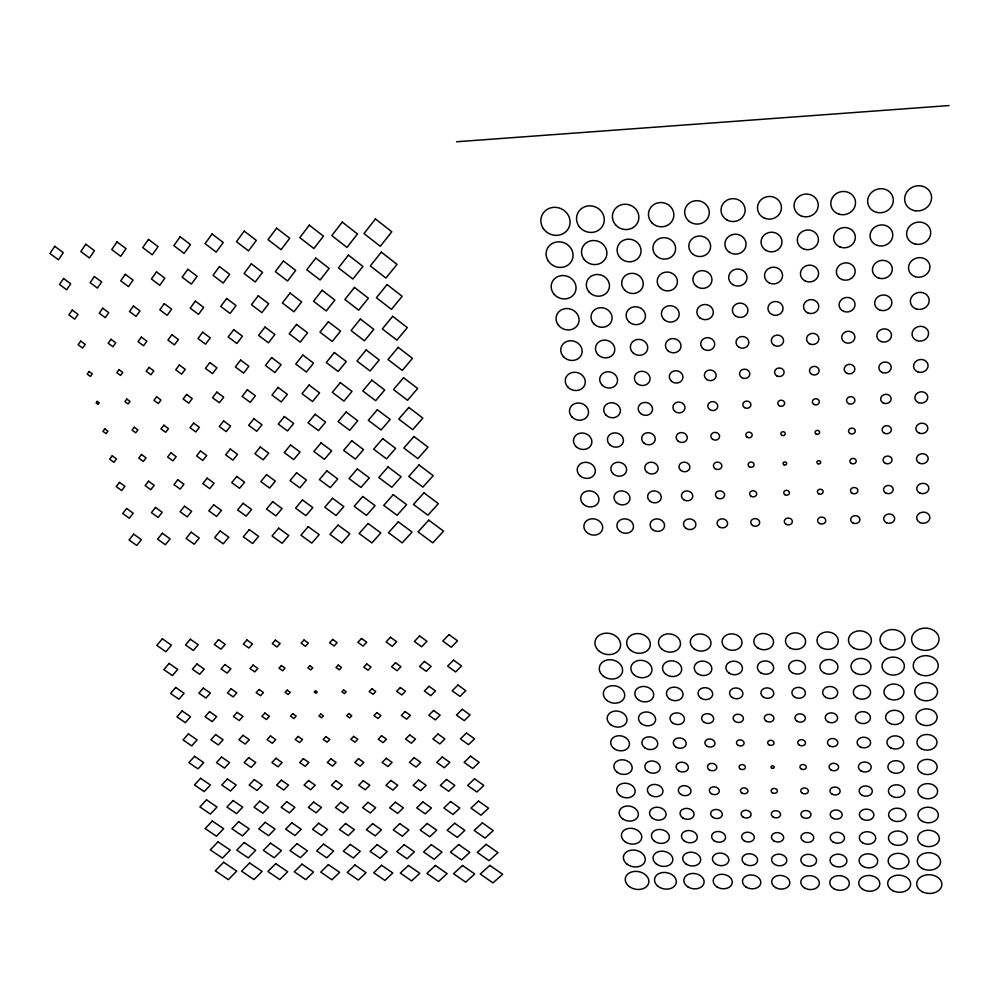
<?xml version="1.0" encoding="UTF-8"?>
<svg xmlns="http://www.w3.org/2000/svg" width="999" height="999" viewBox="0 0 999 999"><rect width="100%" height="100%" fill="white"/><g stroke="black" fill="none" stroke-linecap="round" stroke-linejoin="round"><path stroke-width="1.5" d="M456.568 141.758L949.05 105.557M54.745 246.303L49.95 253.496L58.454 259.815L63.262 252.647L54.745 246.303M85.802 244.206L80.832 251.536L89.448 257.967L94.443 250.662L85.802 244.206M63.574 278.509L59.515 284.478L66.658 289.76L70.729 283.803L63.574 278.509M117.045 241.883L111.751 249.575L120.729 256.306L126.049 248.664L117.045 241.883M94.356 276.523L90.122 282.655L97.415 288.074L101.661 281.968L94.356 276.523M72.24 310.102L68.919 314.897L74.725 319.18L78.047 314.385L72.24 310.102M148.501 239.398L142.745 247.602L152.285 254.807L158.079 246.628L148.501 239.398M125.325 274.3L120.729 280.831L128.459 286.601L133.067 280.095L125.325 274.3M102.747 308.216L99.238 313.199L105.245 317.645L108.766 312.675L102.747 308.216M80.732 341.096L78.147 344.767L82.642 348.077L85.24 344.405L80.732 341.096M180.17 236.751L173.838 245.629L184.116 253.409L190.472 244.568L180.17 236.751M156.481 271.865L151.386 278.996L159.778 285.302L164.897 278.197L156.481 271.865M133.416 306.031L129.508 311.513L136.064 316.396L139.997 310.926L133.416 306.031M110.964 339.273L108.154 343.206L112.949 346.74L115.772 342.807L110.964 339.273M89.073 371.503L87.213 374.113L90.434 376.461L92.295 373.863L89.073 371.503M212.075 233.978L205.07 243.644L216.184 252.11L223.227 242.495L212.075 233.978M187.862 269.293L182.143 277.173L191.358 284.116L197.103 276.273L187.862 269.293M164.286 303.646L159.803 309.827L167.158 315.322L171.653 309.166L164.286 303.646M141.346 337.088L138.024 341.646L143.556 345.741L146.878 341.183L141.346 337.088M119.006 369.642L116.808 372.677L120.542 375.412L122.752 372.39L119.006 369.642M97.253 401.361L96.104 402.934L98.077 404.37L99.226 402.797L97.253 401.361M244.231 231.106L236.463 241.658L248.514 250.874L256.331 240.397L244.231 231.106M219.468 266.596L213.024 275.324L223.189 283.029L229.645 274.338L219.468 266.596M195.367 301.124L190.197 308.129L198.501 314.36L203.684 307.38L195.367 301.124M171.915 334.702L167.932 340.097L174.425 344.917L178.421 339.548L171.915 334.702M149.076 367.382L146.216 371.253L150.961 374.75L153.821 370.879L149.076 367.382M104.783 428.833L102.934 431.331L106.094 433.616L107.942 431.118L104.783 428.833M126.798 399.076L124.912 401.635L128.097 403.971L129.995 401.411L126.798 399.076M276.636 228.159L268.032 239.648L281.094 249.688L289.735 238.274L276.636 228.159M251.323 263.823L244.081 273.476L255.257 281.98L262.525 272.377L251.323 263.823M226.686 298.489L220.742 306.418L230.07 313.461L236.039 305.569L226.686 298.489M202.71 332.217L197.977 338.524L205.532 344.18L210.29 337.887L202.71 332.217M179.358 364.997L175.737 369.817L181.618 374.175L185.252 369.355L179.358 364.997M112.188 455.831L109.653 459.215L113.973 462.337L116.521 458.953L112.188 455.831M156.581 396.778L153.908 400.337L158.317 403.571L160.989 400.025L156.581 396.778M134.253 427.222L132.068 430.119L135.727 432.779L137.912 429.882L134.253 427.222M309.303 225.15L299.812 237.637L313.911 248.539L323.464 236.126L309.303 225.15M283.429 260.976L275.324 271.616L287.562 280.981L295.704 270.404L283.429 260.976M258.242 295.804L251.461 304.707L261.888 312.612L268.706 303.746L258.242 295.804M233.741 329.658L228.184 336.95L236.863 343.469L242.445 336.213L233.741 329.658M209.877 362.562L205.432 368.381L212.487 373.626L216.945 367.819L209.877 362.562M119.468 482.38L116.234 486.613L121.703 490.534L124.937 486.313L119.468 482.38M186.601 394.468L183.117 399.026L188.736 403.171L192.233 398.613L186.601 394.468M141.471 454.495L138.711 458.116L143.307 461.451L146.079 457.842L141.471 454.495M163.836 425.212L161.001 428.921L165.647 432.317L168.494 428.621L163.836 425.212M342.245 222.078L331.793 235.602L346.978 247.402L357.492 233.966L342.245 222.078M315.796 258.079L306.768 269.742L320.105 279.995L329.171 268.406L315.796 258.079M290.06 293.057L282.38 302.984L293.931 311.775L301.648 301.91L290.06 293.057M265.022 327.06L258.579 335.364L268.431 342.794L274.887 334.515L265.022 327.06M240.634 360.09L235.327 366.933L243.569 373.089L248.888 366.271L240.634 360.09M126.623 508.491L122.715 513.536L129.296 518.244L133.217 513.211L126.623 508.491M216.858 392.132L212.525 397.702L219.368 402.759L223.701 397.202L216.858 392.132M148.551 481.218L145.13 485.614L150.787 489.697L154.208 485.302L148.551 481.218M193.631 423.101L190.047 427.722L195.804 431.943L199.4 427.335L193.631 423.101M170.891 452.822L167.632 457.018L172.939 460.876L176.199 456.693L170.891 452.822M375.449 218.956L363.986 233.554L380.294 246.291L391.82 231.793L375.449 218.956M348.426 255.12L338.424 267.857L352.897 279.033L362.937 266.396L348.426 255.12M322.128 290.272L313.511 301.248L326.211 310.964L334.877 300.05L322.128 290.272M296.541 324.425L289.186 333.778L300.212 342.12L307.592 332.817L296.541 324.425M271.628 357.592L265.422 365.472L274.875 372.565L281.106 364.71L271.628 357.592M133.666 534.153L129.071 539.984L136.763 545.454L141.359 539.647L133.666 534.153M247.352 389.772L242.158 396.378L250.2 402.36L255.407 395.779L247.352 389.772M155.494 507.455L151.411 512.637L158.142 517.457L162.225 512.3L155.494 507.455M223.651 420.941L219.256 426.511L226.174 431.605L230.582 426.049L223.651 420.941M177.772 479.795L173.963 484.615L180.145 489.085L183.953 484.278L177.772 479.795M200.474 450.974L196.578 455.919L202.809 460.464L206.718 455.532L200.474 450.974M381.331 252.135L370.304 265.946L385.914 278.084L397.003 264.36L381.331 252.135M354.47 287.45L344.842 299.5L358.716 310.165L368.381 298.189L354.47 287.45M328.334 321.753L320.005 332.168L332.217 341.458L340.572 331.094L328.334 321.753M302.884 355.07L295.741 364.011L306.393 372.04L313.561 363.137L302.884 355.07M278.084 387.4L271.99 395.042L281.243 401.948L287.362 394.343L278.084 387.4M162.313 533.254L157.567 539.185L165.359 544.755L170.13 538.836L162.313 533.254M253.908 418.743L248.664 425.299L256.743 431.281L262 424.75L253.908 418.743M184.515 506.218L180.107 511.738L187.238 516.87L191.658 511.376L184.515 506.218M207.168 478.184L202.809 483.628L209.74 488.648L214.098 483.229L207.168 478.184M230.282 449.026L225.649 454.82L232.904 460.139L237.562 454.37L230.282 449.026M387.075 284.578L376.411 297.739L391.458 309.353L402.16 296.303L387.075 284.578M360.377 319.043L351.049 330.557L364.448 340.796L373.813 329.37L360.377 319.043M334.39 352.522L326.273 362.525L338.137 371.503L346.278 361.563L334.39 352.522M309.078 385.015L302.035 393.693L312.5 401.536L319.568 392.907L309.078 385.015M284.403 416.521L278.259 424.076L287.525 430.956L293.681 423.439L284.403 416.521M191.134 532.167L186.089 538.386L194.206 544.205L199.276 538.011L191.134 532.167M260.302 447.015L254.87 453.708L263.212 459.852L268.669 453.184L260.302 447.015M213.711 504.82L208.816 510.839L216.558 516.446L221.466 510.439L213.711 504.82M236.763 476.448L231.743 482.617L239.56 488.324L244.593 482.18L236.763 476.448M392.682 316.321L382.317 328.921L396.903 340.135L407.33 327.622L392.682 316.321M366.158 349.95L357.03 361.039L370.092 370.979L379.258 359.965L366.158 349.95M340.322 382.605L332.305 392.332L343.968 401.123L352.01 391.446L340.322 382.605M315.135 414.273L308.079 422.839L318.519 430.631L325.599 422.115L315.135 414.273M290.559 444.967L284.265 452.597L293.731 459.59L300.037 451.998L290.559 444.967M220.13 530.944L214.648 537.587L223.289 543.806L228.783 537.187L220.13 530.944M243.094 503.296L237.612 509.94L246.116 516.121L251.623 509.502L243.094 503.296M266.558 474.637L260.814 481.618L269.593 488.061L275.362 481.118L266.558 474.637M398.176 347.365L388.012 359.54L402.272 370.442L412.487 358.354L398.176 347.365M371.803 380.169L362.787 390.959L375.649 400.699L384.702 389.985L371.803 380.169M346.104 412.013L338.099 421.603L349.712 430.307L357.754 420.779L346.104 412.013M321.041 442.882L313.861 451.473L324.45 459.328L331.656 450.799L321.041 442.882M296.578 472.777L290.035 480.606L299.85 487.837L306.418 480.044L296.578 472.777M249.3 529.607L243.294 536.788L252.585 543.493L258.616 536.351L249.3 529.607M272.677 501.673L266.521 509.04L275.899 515.871L282.08 508.553L272.677 501.673M162.35 638.798L156.818 645.391L165.896 651.735L171.441 645.167L162.35 638.798M403.559 377.722L393.494 389.585L407.555 400.287L417.657 388.499L403.559 377.722M377.335 409.727L368.331 420.342L381.118 429.995L390.172 419.443L377.335 409.727M351.773 440.784L343.656 450.337L355.382 459.09L363.524 449.587L351.773 440.784M326.835 470.866L319.43 479.582L330.307 487.637L337.737 478.958L326.835 470.866M302.485 499.999L295.567 508.129L305.881 515.684L312.812 507.592L302.485 499.999M278.671 528.171L272.04 535.976L282.093 543.281L288.761 535.501L278.671 528.171M169.093 663.423L163.836 669.605L172.44 675.586L177.722 669.43L169.093 663.423M190.372 639.248L185.514 644.954L193.344 650.449L198.227 644.767L190.372 639.248M408.816 407.43L398.776 419.081L412.749 429.67L422.839 418.094L408.816 407.43M382.742 438.648L373.651 449.2L386.526 458.853L395.654 448.364L382.742 438.648M357.317 468.931L349.013 478.571L360.964 487.45L369.305 477.859L357.317 468.931M332.505 498.251L324.775 507.217L336.064 515.521L343.818 506.618L332.505 498.251M308.254 526.66L300.924 535.164L311.825 543.119L319.18 534.652L308.254 526.66M175.687 687.462L170.542 693.431L178.921 699.225L184.091 693.294L175.687 687.462M196.928 663.998L192.37 669.255L199.675 674.35L204.233 669.105L196.928 663.998M218.569 639.647L214.348 644.517L221.004 649.2L225.237 644.355L218.569 639.647M413.961 436.501L403.858 448.052L417.869 458.616L428.022 447.14L413.961 436.501M388.037 466.958L378.783 477.534L391.833 487.275L401.136 476.76L388.037 466.958M362.749 496.478L354.158 506.293L366.471 515.397L375.087 505.644L362.749 496.478M338.049 525.087L329.945 534.353L341.758 543.006L349.887 533.791L338.049 525.087M182.13 710.951L176.935 716.87L185.339 722.664L190.547 716.77L182.13 710.951M203.321 688.124L198.901 693.156L205.944 698.064L210.377 693.056L203.321 688.124M224.925 664.547L221.104 668.905L227.11 673.114L230.944 668.781L224.925 664.547M246.915 639.972L243.306 644.08L248.888 648.026L252.51 643.93L246.915 639.972M418.993 464.96L408.766 476.498L422.914 487.112L433.204 475.649L418.993 464.96M393.219 494.667L383.728 505.369L397.078 515.284L406.605 504.657L393.219 494.667M368.057 523.476L359.141 533.528L371.89 542.919L380.856 532.917L368.057 523.476M188.411 733.89L183.042 739.934L191.708 745.891L197.103 739.872L188.411 733.89M209.54 711.663L205.07 716.683L212.175 721.615L216.671 716.608L209.54 711.663M231.106 688.798L227.46 692.894L233.179 696.89L236.838 692.806L231.106 688.798M253.084 665.084L249.987 668.543L254.757 671.902L257.854 668.456L253.084 665.084M275.399 640.147L272.277 643.631L277.01 647.002L280.145 643.518L275.399 640.147M423.926 492.832L413.486 504.433L427.884 515.184L438.386 503.658L423.926 492.832M398.301 521.815L388.499 532.704L402.235 542.857L412.075 532.042L398.301 521.815M194.568 756.33L188.873 762.624L198.014 768.88L203.721 762.612L194.568 756.33M215.622 734.602L210.901 739.822L218.369 744.979L223.102 739.784L215.622 734.602M237.125 712.362L233.379 716.495L239.223 720.554L242.969 716.433L237.125 712.362M259.066 689.46L256.206 692.619L260.602 695.704L263.474 692.557L259.066 689.46M303.996 640.009L301.099 643.194L305.407 646.278L308.316 643.094L303.996 640.009M281.393 665.534L278.983 668.194L282.63 670.779L285.04 668.119L281.393 665.534M428.758 520.129L418.044 531.88L432.779 542.832L443.556 531.168L428.758 520.129M200.587 778.296L194.493 784.964L204.246 791.62L210.377 784.989L200.587 778.296M221.553 757.042L216.458 762.599L224.488 768.119L229.608 762.587L221.553 757.042M242.982 735.301L238.923 739.722L245.217 744.093L249.288 739.685L242.982 735.301M264.86 713.049L261.863 716.308L266.458 719.517L269.455 716.258L264.86 713.049M332.679 639.422L329.62 642.769L334.103 645.978L337.175 642.644L332.679 639.422M287.2 690.134L285.165 692.357L288.236 694.517L290.272 692.307L287.2 690.134M309.802 665.671L307.817 667.844L310.764 669.942L312.762 667.782L309.802 665.671M206.506 799.849L199.912 806.942L210.402 814.073L217.02 807.017L206.506 799.849M227.372 778.995L221.778 785.002L230.557 791.008L236.164 785.027L227.372 778.995M248.701 757.692L244.156 762.574L251.174 767.419L255.732 762.562L248.701 757.692M270.479 735.926L267.045 739.61L272.29 743.268L275.736 739.585L270.479 735.926M361.501 638.461L357.879 642.332L363.074 646.066L366.683 642.207L361.501 638.461M292.757 713.661L290.459 716.121L293.906 718.543L296.191 716.083L292.757 713.661M338.249 665.084L336.001 667.494L339.273 669.829L341.508 667.419L338.249 665.084M315.497 690.796L314.298 692.082L316.059 693.331L317.257 692.045L315.497 690.796M212.3 821.016L205.17 828.583L216.471 836.238L223.639 828.708L212.3 821.016M233.079 800.549L226.923 807.067L236.538 813.611L242.707 807.13L233.079 800.549M254.295 779.632L249.176 785.052L257.068 790.471L262.2 785.077L254.295 779.632M275.974 758.266L271.928 762.537L278.072 766.795L282.118 762.537L275.974 758.266M390.472 637.275L386.101 641.907L392.257 646.365L396.653 641.745L390.472 637.275M298.114 736.413L295.192 739.51L299.575 742.569L302.51 739.485L298.114 736.413M366.783 663.998L363.798 667.157L368.057 670.204L371.054 667.057L366.783 663.998M320.741 714.01L318.931 715.933L321.616 717.831L323.439 715.908L320.741 714.01M343.631 689.984L341.908 691.82L344.418 693.606L346.154 691.783L343.631 689.984M218.007 841.82L210.302 849.887L222.465 858.091L230.22 850.074L218.007 841.82M238.674 821.702L231.918 828.77L242.445 835.913L249.226 828.883L238.674 821.702M259.79 801.161L254.033 807.18L262.874 813.236L268.644 807.242L259.79 801.161M281.356 780.157L276.623 785.102L283.778 790.047L288.524 785.114L281.356 780.157M419.642 635.976L414.373 641.47L421.665 646.765L426.948 641.283L419.642 635.976M303.371 758.666L299.688 762.512L305.182 766.333L308.878 762.499L303.371 758.666M395.492 662.762L391.608 666.808L397.065 670.741L400.961 666.695L395.492 662.762M325.861 736.6L323.177 739.41L327.123 742.17L329.807 739.385L325.861 736.6M371.903 688.761L369.218 691.558L373.039 694.293L375.736 691.508L371.903 688.761M348.751 713.573L346.653 715.759L349.687 717.906L351.785 715.721L348.751 713.573M223.614 862.274L215.297 870.853L228.371 879.644L236.738 871.116L223.614 862.274M244.181 842.507L236.788 850.137L248.264 857.891L255.682 850.311L244.181 842.507M265.185 822.314L258.753 828.958L268.594 835.676L275.062 829.07L265.185 822.314M286.638 801.673L281.181 807.292L289.41 812.949L294.88 807.354L286.638 801.673M449.026 634.602L442.769 641.046L451.261 647.227L457.53 640.821L449.026 634.602M308.541 780.544L304.071 785.152L310.714 789.759L315.197 785.164L308.541 780.544M424.413 661.45L419.543 666.47L426.261 671.328L431.143 666.321L424.413 661.45M330.894 758.84L327.347 762.487L332.542 766.108L336.089 762.474L330.894 758.84M400.374 687.524L396.69 691.308L401.835 694.992L405.519 691.221L400.374 687.524M353.683 736.363L350.824 739.297L354.945 742.207L357.817 739.272L353.683 736.363M376.835 712.624L373.963 715.584L378.047 718.481L380.919 715.534L376.835 712.624M249.6 862.974L241.558 871.165L253.996 879.557L262.088 871.415L249.6 862.974M270.504 843.131L263.361 850.386L274.238 857.779L281.406 850.561L270.504 843.131M291.833 822.839L285.639 829.145L294.955 835.526L301.174 829.245L291.833 822.839M313.611 802.06L308.341 807.417L316.159 812.799L321.441 807.467L313.611 802.06M453.546 660.127L447.639 666.121L455.631 671.927L461.55 665.958L453.546 660.127M335.851 780.731L331.456 785.189L337.874 789.66L342.27 785.214L335.851 780.731M429.058 686.276L424.363 691.046L430.819 695.691L435.514 690.946L429.058 686.276M358.529 758.716L354.832 762.462L360.139 766.183L363.848 762.449L358.529 758.716M405.107 711.55L401.311 715.396L406.605 719.168L410.402 715.334L405.107 711.55M381.618 735.739L378.196 739.198L383.042 742.619L386.463 739.173L381.618 735.739M275.724 863.611L267.882 871.49L279.795 879.545L287.675 871.727L275.724 863.611M296.953 843.668L289.997 850.636L300.412 857.741L307.392 850.811L296.953 843.668M318.619 823.238L312.55 829.332L321.503 835.489L327.597 829.432L318.619 823.238M340.734 802.284L335.489 807.529L343.107 812.811L348.364 807.592L340.734 802.284M457.954 685.027L452.197 690.784L459.965 696.403L465.734 690.659L457.954 685.027M363.286 780.694L358.753 785.239L365.259 789.784L369.805 785.251L363.286 780.694M433.566 710.439L428.796 715.222L435.339 719.904L440.122 715.147L433.566 710.439M386.276 758.303L382.155 762.437L387.987 766.533L392.108 762.424L386.276 758.303M409.702 734.914L405.519 739.098L411.338 743.231L415.534 739.06L409.702 734.914M301.985 864.172L294.28 871.802L305.781 879.62L313.524 872.04L301.985 864.172M323.539 844.105L316.671 850.898L326.773 857.816L333.666 851.061L323.539 844.105M345.529 823.513L339.46 829.52L348.264 835.589L354.358 829.62L345.529 823.513M367.969 802.334L362.6 807.654L370.279 812.999L375.674 807.704L367.969 802.334M462.25 709.315L456.456 715.034L464.26 720.654L470.067 714.947L462.25 709.315M390.859 780.456L385.964 785.289L392.857 790.122L397.764 785.301L390.859 780.456M437.974 733.99L432.904 738.998L439.835 743.943L444.917 738.948L437.974 733.99M414.185 757.704L409.428 762.399L416.034 767.082L420.804 762.387L414.185 757.704M328.384 864.647L320.729 872.127L331.968 879.782L339.66 872.352L328.384 864.647M350.262 844.417L343.369 851.148L353.346 858.004L360.264 851.31L350.262 844.417M372.59 823.638L366.371 829.707L375.237 835.838L381.468 829.807L372.59 823.638M395.367 802.209L389.66 807.766L397.664 813.361L403.384 807.829L395.367 802.209M466.446 733.004L460.414 738.885L468.519 744.692L474.562 738.835L466.446 733.004M418.593 780.032L413.149 785.326L420.679 790.634L426.136 785.351L418.593 780.032M442.27 756.98L436.738 762.374L444.293 767.744L449.837 762.362L442.27 756.98M354.932 865.009L347.215 872.439L358.329 880.057L366.071 872.664L354.932 865.009M377.135 844.617L370.08 851.398L380.107 858.316L387.175 851.56L377.135 844.617M399.787 823.626L393.281 829.894L402.397 836.238L408.928 829.994L399.787 823.626M422.902 801.947L416.72 807.891L425.249 813.86L431.443 807.954L422.902 801.947M446.478 779.482L440.347 785.376L448.688 791.27L454.832 785.401L446.478 779.482M470.541 756.168L464.123 762.349L472.727 768.481L479.17 762.337L470.541 756.168M381.606 865.284L373.738 872.764L384.89 880.431L392.794 872.989L381.606 865.284M404.145 844.692L396.815 851.66L407.055 858.753L414.41 851.822L404.145 844.692M427.147 823.476L420.192 830.082L429.757 836.75L436.725 830.194L427.147 823.476M450.611 801.548L443.818 808.004L453.034 814.497L459.852 808.079L450.611 801.548M474.562 778.845L467.619 785.426L476.885 792.007L483.841 785.451L474.562 778.845M408.441 865.446L400.299 873.076L411.638 880.906L419.817 873.313L408.441 865.446M431.318 844.667L423.588 851.91L434.203 859.29L441.958 852.085L431.318 844.667M454.657 823.226L447.152 830.269L457.317 837.387L464.847 830.381L454.657 823.226M478.496 801.061L470.966 808.116L480.994 815.221L488.548 808.191L478.496 801.061M435.427 865.509L426.898 873.401L438.573 881.48L447.127 873.638L435.427 865.509M458.653 844.53L450.399 852.159L461.526 859.939L469.817 852.347L458.653 844.53M482.355 822.876L474.163 830.456L485.052 838.111L493.256 830.581L482.355 822.876M462.562 865.484L453.546 873.713L465.684 882.154L474.737 873.975L462.562 865.484M486.151 844.317L477.272 852.422L489.048 860.676L497.952 852.622L486.151 844.317M489.872 865.384L480.269 874.038L492.982 882.904L502.622 874.312L489.872 865.384M586.7 532.33A9.478 8.079 14.2 0 0 602.397 529.57A9.478 8.079 14.2 0 0 590.771 518.918A9.478 8.079 14.2 0 0 586.7 532.33M583.416 504.22A9.228 7.955 14.6 0 0 598.688 501.461A9.228 7.955 14.6 0 0 587.35 491.021A9.228 7.955 14.6 0 0 583.416 504.22M579.932 475.686A9.166 7.967 15.2 0 0 595.079 472.877A9.166 7.967 15.2 0 0 583.828 462.45A9.166 7.967 15.2 0 0 579.932 475.686M576.248 446.74A9.291 8.154 15.8 0 0 591.608 443.818A9.291 8.154 15.8 0 0 580.182 433.179A9.291 8.154 15.8 0 0 576.248 446.74M571.89 416.895A9.615 8.516 16.6 0 0 588.049 414.847A9.615 8.516 16.6 0 0 577.072 403.072A9.615 8.516 16.6 0 0 571.89 416.895M567.794 387.038A10.115 9.053 17.5 0 0 584.79 384.815A10.115 9.053 17.5 0 0 573.226 372.34A10.115 9.053 17.5 0 0 567.794 387.038M563.486 356.718A10.802 9.74 18.6 0 0 581.618 354.27A10.802 9.74 18.6 0 0 569.268 340.859A10.802 9.74 18.6 0 0 563.486 356.718M558.478 325.287A11.626 10.589 20 0 0 578.221 323.876A11.626 10.589 20 0 0 566.021 308.554A11.626 10.589 20 0 0 558.478 325.287M553.796 293.881A12.575 11.563 21.6 0 0 575.137 292.282A12.575 11.563 21.6 0 0 561.925 275.574A12.575 11.563 21.6 0 0 553.796 293.881M548.376 261.139A13.636 12.65 23.7 0 0 571.678 260.914A13.636 12.65 23.7 0 0 558.691 241.808A13.636 12.65 23.7 0 0 548.376 261.139M543.331 228.521A14.785 13.836 26.4 0 0 568.568 228.197A14.785 13.836 26.4 0 0 554.482 207.317A14.785 13.836 26.4 0 0 543.331 228.521M619.755 531.181A8.367 7.155 12.4 0 0 633.366 527.872A8.367 7.155 12.4 0 0 622.477 519.093A8.367 7.155 12.4 0 0 619.755 531.181M616.358 502.534A8.054 6.943 12.8 0 0 629.732 500.124A8.054 6.943 12.8 0 0 619.917 491.033A8.054 6.943 12.8 0 0 616.358 502.534M613.186 473.851A7.942 6.918 13.2 0 0 626.385 471.416A7.942 6.918 13.2 0 0 616.695 462.387A7.942 6.918 13.2 0 0 613.186 473.851M609.79 444.78A8.067 7.093 13.7 0 0 623.189 442.232A8.067 7.093 13.7 0 0 613.336 433.004A8.067 7.093 13.7 0 0 609.79 444.78M606.181 415.284A8.417 7.48 14.3 0 0 620.154 412.562A8.417 7.48 14.3 0 0 609.865 402.872A8.417 7.48 14.3 0 0 606.181 415.284M602.36 385.364A8.979 8.054 15 0 0 617.257 382.392A8.979 8.054 15 0 0 606.268 371.965A8.979 8.054 15 0 0 602.36 385.364M598.339 354.982A9.728 8.816 15.9 0 0 614.472 351.685A9.728 8.816 15.9 0 0 602.559 340.309A9.728 8.816 15.9 0 0 598.339 354.982M593.631 323.576A10.627 9.728 17 0 0 611.55 321.066A10.627 9.728 17 0 0 599.487 307.779A10.627 9.728 17 0 0 593.631 323.576M589.223 292.12A11.651 10.764 18.4 0 0 608.866 289.285A11.651 10.764 18.4 0 0 595.629 274.6A11.651 10.764 18.4 0 0 589.223 292.12M584.115 259.415A12.775 11.926 20.2 0 0 605.894 257.705A12.775 11.926 20.2 0 0 592.582 240.572A12.775 11.926 20.2 0 0 584.115 259.415M579.37 226.748A13.998 13.174 22.6 0 0 603.221 224.775A13.998 13.174 22.6 0 0 588.636 205.881A13.998 13.174 22.6 0 0 579.37 226.748M652.559 529.607A7.28 6.231 10.7 0 0 664.447 526.735A7.28 6.231 10.7 0 0 655.032 519.105A7.28 6.231 10.7 0 0 652.559 529.607M649.912 501.148A6.881 5.944 10.9 0 0 661.151 498.376A6.881 5.944 10.9 0 0 652.247 491.121A6.881 5.944 10.9 0 0 649.912 501.148M647.065 472.315A6.718 5.857 11.2 0 0 658.029 469.542A6.718 5.857 11.2 0 0 649.325 462.412A6.718 5.857 11.2 0 0 647.065 472.315M643.968 443.106A6.831 6.031 11.5 0 0 655.132 440.222A6.831 6.031 11.5 0 0 646.266 432.929A6.831 6.031 11.5 0 0 643.968 443.106M640.634 413.536A7.23 6.444 11.9 0 0 652.447 410.414A7.23 6.444 11.9 0 0 643.056 402.647A7.23 6.444 11.9 0 0 640.634 413.536M637.087 383.554A7.88 7.08 12.3 0 0 649.937 380.082A7.88 7.08 12.3 0 0 639.71 371.566A7.88 7.08 12.3 0 0 637.087 383.554M632.891 352.722A8.716 7.917 12.9 0 0 647.427 349.762A8.716 7.917 12.9 0 0 636.838 339.573A8.716 7.917 12.9 0 0 632.891 352.722M628.945 321.753A9.715 8.916 13.7 0 0 645.129 318.381A9.715 8.916 13.7 0 0 633.316 306.943A9.715 8.916 13.7 0 0 628.945 321.753M624.837 290.259A10.827 10.04 14.7 0 0 642.881 286.401A10.827 10.04 14.7 0 0 629.707 273.576A10.827 10.04 14.7 0 0 624.837 290.259M620.616 258.204A12.025 11.264 16 0 0 640.646 253.808A12.025 11.264 16 0 0 626.011 239.448A12.025 11.264 16 0 0 620.616 258.204M615.621 224.875A13.312 12.6 17.9 0 0 638.149 221.441A13.312 12.6 17.9 0 0 623.139 204.395A13.312 12.6 17.9 0 0 615.621 224.875M685.913 528.321A6.231 5.332 8.9 0 0 695.878 525.224A6.231 5.332 8.9 0 0 687.374 519.193A6.231 5.332 8.9 0 0 685.913 528.321M683.616 499.65A5.707 4.945 8.9 0 0 692.744 496.753A5.707 4.945 8.9 0 0 684.952 491.196A5.707 4.945 8.9 0 0 683.616 499.65M680.794 470.404A5.482 4.783 9.1 0 0 689.785 468.131A5.482 4.783 9.1 0 0 682.729 462.325A5.482 4.783 9.1 0 0 680.794 470.404M677.996 441.071A5.607 4.945 9.2 0 0 687.187 438.698A5.607 4.945 9.2 0 0 679.969 432.729A5.607 4.945 9.2 0 0 677.996 441.071M674.912 411.401A6.081 5.42 9.3 0 0 684.889 408.778A6.081 5.42 9.3 0 0 677.047 402.26A6.081 5.42 9.3 0 0 674.912 411.401M671.59 381.356A6.843 6.156 9.6 0 0 682.804 378.346A6.843 6.156 9.6 0 0 673.975 370.954A6.843 6.156 9.6 0 0 671.59 381.356M668.069 350.861A7.805 7.093 9.8 0 0 680.856 347.352A7.805 7.093 9.8 0 0 670.791 338.873A7.805 7.093 9.8 0 0 668.069 350.861M664.41 319.88A8.904 8.192 10.2 0 0 679.008 315.784A8.904 8.192 10.2 0 0 667.507 306.031A8.904 8.192 10.2 0 0 664.41 319.88M660.626 288.349A10.102 9.391 10.7 0 0 677.197 283.616A10.102 9.391 10.7 0 0 664.135 272.452A10.102 9.391 10.7 0 0 660.626 288.349M656.73 256.243A11.389 10.702 11.3 0 0 675.399 250.799A11.389 10.702 11.3 0 0 660.676 238.137A11.389 10.702 11.3 0 0 656.73 256.243M652.06 222.939A12.737 12.1 12.3 0 0 673.401 218.169A12.737 12.1 12.3 0 0 658.004 202.847A12.737 12.1 12.3 0 0 652.06 222.939M719.08 526.785A5.27 4.52 7 0 0 727.559 524.163A5.27 4.52 7 0 0 720.404 519.068A5.27 4.52 7 0 0 719.08 526.785M717.195 497.864A4.583 3.959 7 0 0 724.55 495.554A4.583 3.959 7 0 0 718.331 491.096A4.583 3.959 7 0 0 717.195 497.864M715.034 468.643A4.233 3.696 6.9 0 0 721.827 466.458A4.233 3.696 6.9 0 0 716.083 462.325A4.233 3.696 6.9 0 0 715.034 468.643M712.524 439.198A4.383 3.871 6.9 0 0 719.567 436.9A4.383 3.871 6.9 0 0 713.611 432.592A4.383 3.871 6.9 0 0 712.524 439.198M709.69 409.515A4.983 4.446 6.8 0 0 717.707 406.83A4.983 4.446 6.8 0 0 710.913 401.898A4.983 4.446 6.8 0 0 709.69 409.515M706.618 379.47A5.907 5.32 6.7 0 0 716.108 376.236A5.907 5.32 6.7 0 0 708.066 370.354A5.907 5.32 6.7 0 0 706.618 379.47M703.383 348.976A7.018 6.394 6.6 0 0 714.647 345.067A7.018 6.394 6.6 0 0 705.094 338.049A7.018 6.394 6.6 0 0 703.383 348.976M700.012 317.969A8.242 7.58 6.6 0 0 713.249 313.299A8.242 7.58 6.6 0 0 702.022 304.995A8.242 7.58 6.6 0 0 700.012 317.969M696.553 286.413A9.54 8.879 6.5 0 0 711.875 280.906A9.54 8.879 6.5 0 0 698.875 271.216A9.54 8.879 6.5 0 0 696.553 286.413M693.006 254.283A10.902 10.252 6.4 0 0 710.514 247.864A10.902 10.252 6.4 0 0 695.654 236.713A10.902 10.252 6.4 0 0 693.006 254.283M689.372 221.528A12.325 11.713 6.3 0 0 709.153 214.148A12.325 11.713 6.3 0 0 692.357 201.473A12.325 11.713 6.3 0 0 689.372 221.528M752.659 525.511A4.495 3.846 5.2 0 0 759.69 522.839A4.495 3.846 5.2 0 0 753.308 518.893A4.495 3.846 5.2 0 0 752.659 525.511M751.161 496.278A3.546 3.072 5 0 0 756.718 494.13A3.546 3.072 5 0 0 751.673 490.996A3.546 3.072 5 0 0 751.161 496.278M749.412 466.77A2.985 2.61 4.8 0 0 754.095 464.922A2.985 2.61 4.8 0 0 749.837 462.275A2.985 2.61 4.8 0 0 749.412 466.77M747.202 437.237A3.184 2.81 4.5 0 0 752.185 435.227A3.184 2.81 4.5 0 0 747.639 432.38A3.184 2.81 4.5 0 0 747.202 437.237M744.567 407.604A4.033 3.596 4.2 0 0 750.886 405.02A4.033 3.596 4.2 0 0 745.129 401.398A4.033 3.596 4.2 0 0 744.567 407.604M741.733 377.61A5.17 4.658 3.9 0 0 749.824 374.25A5.17 4.658 3.9 0 0 742.457 369.58A5.17 4.658 3.9 0 0 741.733 377.61M738.785 347.14A6.444 5.857 3.5 0 0 748.85 342.882A6.444 5.857 3.5 0 0 739.672 337.025A6.444 5.857 3.5 0 0 738.785 347.14M735.751 316.121A7.78 7.155 3 0 0 747.914 310.901A7.78 7.155 3 0 0 736.825 303.783A7.78 7.155 3 0 0 735.751 316.121M732.642 284.528A9.166 8.516 2.3 0 0 746.977 278.271A9.166 8.516 2.3 0 0 733.903 269.83A9.166 8.516 2.3 0 0 732.642 284.528M729.47 252.335A10.589 9.953 1.4 0 0 746.041 244.98A10.589 9.953 1.4 0 0 730.918 235.165A10.589 9.953 1.4 0 0 729.47 252.335M726.947 219.955A12.063 11.451 0.3 0 0 745.129 210.19A12.063 11.451 0.3 0 0 727.11 200.137A12.063 11.451 0.3 0 0 726.947 219.955M786.001 524.263A4.033 3.447 3.4 0 0 792.344 521.865A4.033 3.447 3.4 0 0 786.65 518.319A4.033 3.447 3.4 0 0 786.001 524.263M784.964 494.73A2.822 2.435 3.1 0 0 789.41 493.019A2.822 2.435 3.1 0 0 785.414 490.521A2.822 2.435 3.1 0 0 784.964 494.73M783.815 464.747A1.786 1.548 2.7 0 0 786.613 463.648A1.786 1.548 2.7 0 0 784.09 462.075A1.786 1.548 2.7 0 0 783.815 464.747M781.78 435.227A2.185 1.923 2.2 0 0 785.226 433.853A2.185 1.923 2.2 0 0 782.117 431.905A2.185 1.923 2.2 0 0 781.78 435.227M779.232 405.744A3.434 3.059 1.7 0 0 784.627 403.546A3.434 3.059 1.7 0 0 779.769 400.474A3.434 3.059 1.7 0 0 779.232 405.744M776.885 375.924A4.77 4.283 1.1 0 0 784.115 372.352A4.77 4.283 1.1 0 0 777.035 368.494A4.77 4.283 1.1 0 0 776.885 375.924M774.275 345.429A6.156 5.582 0.4 0 0 783.603 340.771A6.156 5.582 0.4 0 0 774.475 335.764A6.156 5.582 0.4 0 0 774.275 345.429M771.603 314.373A7.567 6.931 -0.5 0 0 783.066 308.541A7.567 6.931 -0.5 0 0 771.852 302.36A7.567 6.931 -0.5 0 0 771.603 314.373M768.893 282.717A9.003 8.342 -1.7 0 0 782.542 275.662A9.003 8.342 -1.7 0 0 769.168 268.269A9.003 8.342 -1.7 0 0 768.893 282.717M766.108 250.449A10.477 9.815 -3.2 0 0 781.992 242.12A10.477 9.815 -3.2 0 0 766.445 233.466A10.477 9.815 -3.2 0 0 766.108 250.449M764.035 217.944A11.988 11.339 -5.2 0 0 781.43 207.068A11.988 11.339 -5.2 0 0 762.924 198.351A11.988 11.339 -5.2 0 0 764.035 217.944M819.542 523.501A4.083 3.484 1.7 0 0 825.773 520.691A4.083 3.484 1.7 0 0 819.754 517.47A4.083 3.484 1.7 0 0 819.542 523.501M818.755 493.806A2.885 2.485 1.2 0 0 823.151 491.795A2.885 2.485 1.2 0 0 818.905 489.51A2.885 2.485 1.2 0 0 818.755 493.806M817.831 463.711A1.886 1.636 0.6 0 0 820.703 462.362A1.886 1.636 0.6 0 0 817.919 460.864A1.886 1.636 0.6 0 0 817.831 463.711M816.146 434.053A2.273 1.998 0 0 0 819.605 432.417A2.273 1.998 0 0 0 816.258 430.606A2.273 1.998 0 0 0 816.146 434.053M813.998 404.458A3.484 3.097 -0.7 0 0 819.317 401.898A3.484 3.097 -0.7 0 0 814.173 399.101A3.484 3.097 -0.7 0 0 813.998 404.458M811.762 374.388A4.833 4.321 -1.5 0 0 819.13 370.791A4.833 4.321 -1.5 0 0 812.012 366.895A4.833 4.321 -1.5 0 0 811.762 374.388M809.477 343.756A6.219 5.619 -2.5 0 0 818.943 339.061A6.219 5.619 -2.5 0 0 809.789 334.016A6.219 5.619 -2.5 0 0 809.477 343.756M807.617 312.799A7.63 6.981 -3.8 0 0 818.768 306.181A7.63 6.981 -3.8 0 0 807.042 300.724A7.63 6.981 -3.8 0 0 807.617 312.799M805.319 281.044A9.091 8.392 -5.3 0 0 818.593 273.052A9.091 8.392 -5.3 0 0 804.632 266.533A9.091 8.392 -5.3 0 0 805.319 281.044M803.646 248.963A10.577 9.853 -7.3 0 0 818.356 238.536A10.577 9.853 -7.3 0 0 801.56 232.03A10.577 9.853 -7.3 0 0 803.646 248.963M801.36 216.009A12.1 11.376 -9.8 0 0 818.169 203.921A12.1 11.376 -9.8 0 0 798.963 196.441A12.1 11.376 -9.8 0 0 801.36 216.009M852.821 522.939A4.645 3.946 -0.1 0 0 859.939 519.767A4.645 3.946 -0.1 0 0 853.146 516.108A4.645 3.946 -0.1 0 0 852.821 522.939M852.209 493.331A3.709 3.184 -0.7 0 0 857.891 490.759A3.709 3.184 -0.7 0 0 852.472 487.837A3.709 3.184 -0.7 0 0 852.209 493.331M851.373 463.449A3.159 2.735 -1.3 0 0 856.218 461.213A3.159 2.735 -1.3 0 0 851.585 458.716A3.159 2.735 -1.3 0 0 851.373 463.449M850.112 433.541A3.359 2.935 -2.1 0 0 855.256 431.131A3.359 2.935 -2.1 0 0 850.336 428.459A3.359 2.935 -2.1 0 0 850.112 433.541M848.75 403.671A4.196 3.709 -3 0 0 854.919 400.212A4.196 3.709 -3 0 0 848.513 397.252A4.196 3.709 -3 0 0 848.75 403.671M847.002 373.351A5.345 4.77 -4 0 0 854.869 368.881A5.345 4.77 -4 0 0 846.702 365.097A5.345 4.77 -4 0 0 847.002 373.351M845.179 342.545A6.631 5.969 -5.3 0 0 854.932 336.913A6.631 5.969 -5.3 0 0 844.804 332.205A6.631 5.969 -5.3 0 0 845.179 342.545M843.805 311.413A7.992 7.268 -6.7 0 0 855.007 303.783A7.992 7.268 -6.7 0 0 842.369 298.901A7.992 7.268 -6.7 0 0 843.805 311.413M841.957 279.52A9.416 8.641 -8.5 0 0 855.144 270.392A9.416 8.641 -8.5 0 0 840.259 264.635A9.416 8.641 -8.5 0 0 841.957 279.52M840.059 247.015A10.889 10.09 -10.8 0 0 855.294 236.326A10.889 10.09 -10.8 0 0 838.111 229.645A10.889 10.09 -10.8 0 0 840.059 247.015M838.948 214.161A12.413 11.588 -13.6 0 0 855.344 200.712A12.413 11.588 -13.6 0 0 835.201 194.443A12.413 11.588 -13.6 0 0 838.948 214.161M886.513 522.789A5.532 4.695 -1.7 0 0 894.704 518.506A5.532 4.695 -1.7 0 0 886.3 514.672A5.532 4.695 -1.7 0 0 886.513 522.789M886.051 493.219A4.833 4.133 -2.4 0 0 893.206 489.423A4.833 4.133 -2.4 0 0 885.863 486.063A4.833 4.133 -2.4 0 0 886.051 493.219M885.401 463.361A4.495 3.884 -3.2 0 0 892.057 459.777A4.495 3.884 -3.2 0 0 885.226 456.643A4.495 3.884 -3.2 0 0 885.401 463.361M884.502 433.304A4.645 4.046 -4.1 0 0 891.383 429.545A4.645 4.046 -4.1 0 0 884.327 426.298A4.645 4.046 -4.1 0 0 884.502 433.304M883.366 403.034A5.27 4.633 -5.1 0 0 891.158 398.701A5.27 4.633 -5.1 0 0 883.166 395.017A5.27 4.633 -5.1 0 0 883.366 403.034M882.454 372.59A6.206 5.507 -6.3 0 0 891.208 366.845A6.206 5.507 -6.3 0 0 881.443 363.099A6.206 5.507 -6.3 0 0 882.454 372.59M881.106 341.558A7.355 6.581 -7.7 0 0 891.47 334.665A7.355 6.581 -7.7 0 0 879.907 330.219A7.355 6.581 -7.7 0 0 881.106 341.558M879.682 310.015A8.616 7.792 -9.4 0 0 891.832 301.823A8.616 7.792 -9.4 0 0 878.283 296.591A8.616 7.792 -9.4 0 0 879.682 310.015M878.87 278.134A9.978 9.103 -11.3 0 0 892.169 267.645A9.978 9.103 -11.3 0 0 876.036 262.637A9.978 9.103 -11.3 0 0 878.87 278.134M877.447 245.467A11.414 10.49 -13.7 0 0 892.644 233.316A11.414 10.49 -13.7 0 0 874.2 227.585A11.414 10.49 -13.7 0 0 877.447 245.467M876.847 212.412A12.912 11.951 -16.6 0 0 892.956 197.415A12.912 11.951 -16.6 0 0 871.64 192.37A12.912 11.951 -16.6 0 0 876.847 212.412M920.054 522.627A6.618 5.594 -3.3 0 0 929.919 517.519A6.618 5.594 -3.3 0 0 919.917 512.937A6.618 5.594 -3.3 0 0 920.054 522.627M919.842 493.069A6.094 5.182 -4.1 0 0 928.908 488.311A6.094 5.182 -4.1 0 0 919.717 484.09A6.094 5.182 -4.1 0 0 919.842 493.069M919.467 463.186A5.857 5.032 -5 0 0 928.196 458.529A5.857 5.032 -5 0 0 919.342 454.458A5.857 5.032 -5 0 0 919.467 463.186M919.292 433.166A5.994 5.207 -6 0 0 927.809 427.797A5.994 5.207 -6 0 0 918.418 424.188A5.994 5.207 -6 0 0 919.292 433.166M918.581 402.684A6.494 5.682 -7.1 0 0 927.796 396.778A6.494 5.682 -7.1 0 0 917.631 392.882A6.494 5.682 -7.1 0 0 918.581 402.684M917.731 371.84A7.293 6.431 -8.4 0 0 928.071 365.122A7.293 6.431 -8.4 0 0 916.67 360.739A7.293 6.431 -8.4 0 0 917.731 371.84M916.782 340.559A8.304 7.393 -9.9 0 0 928.546 332.817A8.304 7.393 -9.9 0 0 915.584 327.809A8.304 7.393 -9.9 0 0 916.782 340.559M916.37 308.991A9.466 8.504 -11.7 0 0 929.082 299.225A9.466 8.504 -11.7 0 0 913.848 294.493A9.466 8.504 -11.7 0 0 916.37 308.991M915.371 276.698A10.752 9.728 -13.7 0 0 929.794 265.459A10.752 9.728 -13.7 0 0 912.512 260.077A10.752 9.728 -13.7 0 0 915.371 276.698M915.146 244.031A12.125 11.051 -16.2 0 0 930.419 230.195A12.125 11.051 -16.2 0 0 910.464 225.462A12.125 11.051 -16.2 0 0 915.146 244.031M915.096 210.739A13.586 12.463 -19 0 0 930.981 194.018A13.586 12.463 -19 0 0 908.253 190.26A13.586 12.463 -19 0 0 915.096 210.739M917.719 648.538A13.711 11.126 -0.6 0 0 938.985 639.884A13.711 11.126 -0.6 0 0 919.192 629.308A13.711 11.126 -0.6 0 0 917.719 648.538M918.83 674.063A12.475 10.027 -0.2 0 0 938.173 666.308A12.475 10.027 -0.2 0 0 920.166 656.73A12.475 10.027 -0.2 0 0 918.83 674.063M919.842 699.263A11.401 9.091 0.2 0 0 937.524 692.27A11.401 9.091 0.2 0 0 921.066 683.553A11.401 9.091 0.2 0 0 919.842 699.263M920.716 724.163A10.577 8.342 0.6 0 0 937.112 717.781A10.577 8.342 0.6 0 0 921.852 709.74A10.577 8.342 0.6 0 0 920.716 724.163M921.44 748.813A10.015 7.83 1 0 0 936.962 742.869A10.015 7.83 1 0 0 922.502 735.276A10.015 7.83 1 0 0 921.44 748.813M921.977 773.226A9.765 7.58 1.3 0 0 937.112 767.519A9.765 7.58 1.3 0 0 923.014 760.139A9.765 7.58 1.3 0 0 921.977 773.226M922.327 797.439A9.84 7.567 1.7 0 0 937.586 791.782A9.84 7.567 1.7 0 0 923.376 784.365A9.84 7.567 1.7 0 0 922.327 797.439M922.514 821.415A10.215 7.792 2 0 0 938.348 815.634A10.215 7.792 2 0 0 923.6 807.979A10.215 7.792 2 0 0 922.514 821.415M922.552 845.154A10.839 8.192 2.2 0 0 939.347 839.11A10.839 8.192 2.2 0 0 923.713 831.006A10.839 8.192 2.2 0 0 922.552 845.154M922.477 868.593A11.651 8.729 2.5 0 0 940.534 862.212A11.651 8.729 2.5 0 0 923.738 853.533A11.651 8.729 2.5 0 0 922.477 868.593M922.327 891.732A12.587 9.353 2.8 0 0 941.845 884.952A12.587 9.353 2.8 0 0 923.688 875.586A12.587 9.353 2.8 0 0 922.327 891.732M885.701 648.226A12.488 10.165 0.6 0 0 904.982 640.309A12.488 10.165 0.6 0 0 886.837 630.644A12.488 10.165 0.6 0 0 885.701 648.226M887.149 673.588A11.139 8.979 1 0 0 904.345 666.633A11.139 8.979 1 0 0 888.161 658.054A11.139 8.979 1 0 0 887.149 673.588M888.511 698.613A9.953 7.955 1.4 0 0 903.87 692.482A9.953 7.955 1.4 0 0 889.41 684.852A9.953 7.955 1.4 0 0 888.511 698.613M889.722 723.351A9.003 7.13 1.7 0 0 903.608 717.894A9.003 7.13 1.7 0 0 890.534 711.026A9.003 7.13 1.7 0 0 889.722 723.351M890.758 747.864A8.354 6.556 2 0 0 903.658 742.881A8.354 6.556 2 0 0 891.508 736.525A8.354 6.556 2 0 0 890.758 747.864M891.57 772.19A8.092 6.294 2.3 0 0 904.058 767.444A8.092 6.294 2.3 0 0 892.307 761.313A8.092 6.294 2.3 0 0 891.57 772.19M892.169 796.365A8.217 6.331 2.6 0 0 904.844 791.62A8.217 6.331 2.6 0 0 892.919 785.414A8.217 6.331 2.6 0 0 892.169 796.365M892.544 820.341A8.704 6.656 2.9 0 0 905.981 815.396A8.704 6.656 2.9 0 0 893.343 808.853A8.704 6.656 2.9 0 0 892.544 820.341M892.769 844.093A9.466 7.168 3.1 0 0 907.379 838.798A9.466 7.168 3.1 0 0 893.643 831.705A9.466 7.168 3.1 0 0 892.769 844.093M892.881 867.557A10.415 7.817 3.4 0 0 908.953 861.837A10.415 7.817 3.4 0 0 893.855 854.058A10.415 7.817 3.4 0 0 892.881 867.557M892.919 890.708A11.476 8.541 3.6 0 0 910.638 884.502A11.476 8.541 3.6 0 0 893.993 875.948A11.476 8.541 3.6 0 0 892.919 890.708M853.795 648.026A11.451 9.341 1.9 0 0 871.39 640.734A11.451 9.341 1.9 0 0 854.657 631.855A11.451 9.341 1.9 0 0 853.795 648.026M855.606 673.201A9.978 8.067 2.2 0 0 870.916 666.957A9.978 8.067 2.2 0 0 856.343 659.253A9.978 8.067 2.2 0 0 855.606 673.201M857.304 698.039A8.641 6.931 2.5 0 0 870.579 692.707A8.641 6.931 2.5 0 0 857.941 686.063A8.641 6.931 2.5 0 0 857.304 698.039M858.865 722.589A7.53 5.982 2.8 0 0 870.441 718.019A7.53 5.982 2.8 0 0 859.427 712.25A7.53 5.982 2.8 0 0 858.865 722.589M860.239 746.94A6.756 5.307 3.1 0 0 870.616 742.894A6.756 5.307 3.1 0 0 860.751 737.749A6.756 5.307 3.1 0 0 860.239 746.94M860.976 770.953A6.431 5.02 3.4 0 0 871.203 767.731A6.431 5.02 3.4 0 0 862.249 762.337A6.431 5.02 3.4 0 0 860.976 770.953M861.775 795.092A6.643 5.132 3.6 0 0 872.327 791.82A6.643 5.132 3.6 0 0 863.099 786.288A6.643 5.132 3.6 0 0 861.775 795.092M862.299 819.08A7.28 5.582 3.8 0 0 873.875 815.559A7.28 5.582 3.8 0 0 863.748 809.515A7.28 5.582 3.8 0 0 862.299 819.08M862.636 842.844A8.217 6.244 4 0 0 875.698 838.948A8.217 6.244 4 0 0 864.285 832.142A8.217 6.244 4 0 0 862.636 842.844M862.849 866.308A9.328 7.018 4.2 0 0 877.671 861.962A9.328 7.018 4.2 0 0 864.722 854.282A9.328 7.018 4.2 0 0 862.849 866.308M862.999 889.435A10.527 7.855 4.4 0 0 879.732 884.615A10.527 7.855 4.4 0 0 865.122 875.986A10.527 7.855 4.4 0 0 862.999 889.435M821.378 647.602A10.639 8.704 3.2 0 0 838.198 641.795A10.639 8.704 3.2 0 0 823.313 632.642A10.639 8.704 3.2 0 0 821.378 647.602M823.601 672.664A9.041 7.33 3.5 0 0 837.899 667.807A9.041 7.33 3.5 0 0 825.249 660.077A9.041 7.33 3.5 0 0 823.601 672.664M825.748 697.352A7.555 6.056 3.7 0 0 837.686 693.368A7.555 6.056 3.7 0 0 827.122 686.937A7.555 6.056 3.7 0 0 825.748 697.352M827.771 721.728A6.231 4.958 4 0 0 837.612 718.481A6.231 4.958 4 0 0 828.895 713.211A6.231 4.958 4 0 0 827.771 721.728M829.582 745.878A5.22 4.121 4.2 0 0 837.836 743.206A5.22 4.121 4.2 0 0 830.531 738.798A5.22 4.121 4.2 0 0 829.582 745.878M831.031 769.979A4.808 3.759 4.4 0 0 838.623 767.557A4.808 3.759 4.4 0 0 831.905 763.536A4.808 3.759 4.4 0 0 831.031 769.979M832.017 794.13A5.145 3.984 4.6 0 0 840.134 791.583A5.145 3.984 4.6 0 0 832.954 787.299A5.145 3.984 4.6 0 0 832.017 794.13M832.654 818.193A6.019 4.62 4.8 0 0 842.182 815.271A6.019 4.62 4.8 0 0 833.765 810.264A6.019 4.62 4.8 0 0 832.654 818.193M833.116 842.02A7.18 5.457 4.9 0 0 844.48 838.598A7.18 5.457 4.9 0 0 834.44 832.654A7.18 5.457 4.9 0 0 833.116 842.02M833.491 865.521A8.467 6.381 5.1 0 0 846.865 861.563A8.467 6.381 5.1 0 0 835.064 854.582A8.467 6.381 5.1 0 0 833.491 865.521M833.803 888.66A9.79 7.318 5.2 0 0 849.3 884.165A9.79 7.318 5.2 0 0 835.639 876.111A9.79 7.318 5.2 0 0 833.803 888.66M789.685 647.739A10.102 8.279 4.6 0 0 805.581 642.207A10.102 8.279 4.6 0 0 791.358 633.503A10.102 8.279 4.6 0 0 789.685 647.739M792.232 672.652A8.417 6.831 4.8 0 0 805.469 668.119A8.417 6.831 4.8 0 0 793.631 660.901A8.417 6.831 4.8 0 0 792.232 672.652M794.717 697.152A6.781 5.457 4.9 0 0 805.394 693.556A6.781 5.457 4.9 0 0 795.841 687.774A6.781 5.457 4.9 0 0 794.717 697.152M797.127 721.303A5.232 4.171 5.1 0 0 805.369 718.568A5.232 4.171 5.1 0 0 797.989 714.123A5.232 4.171 5.1 0 0 797.127 721.303M799.4 745.154A3.884 3.059 5.3 0 0 805.506 743.156A3.884 3.059 5.3 0 0 800.037 739.884A3.884 3.059 5.3 0 0 799.4 745.154M801.26 769.005A3.197 2.498 5.4 0 0 806.28 767.394A3.197 2.498 5.4 0 0 801.785 764.71A3.197 2.498 5.4 0 0 801.26 769.005M802.334 793.268A3.821 2.96 5.6 0 0 808.341 791.37A3.821 2.96 5.6 0 0 802.971 788.174A3.821 2.96 5.6 0 0 802.334 793.268M803.021 817.482A5.07 3.896 5.7 0 0 811.001 815.022A5.07 3.896 5.7 0 0 803.87 810.788A5.07 3.896 5.7 0 0 803.021 817.482M803.608 841.383A6.456 4.92 5.8 0 0 813.773 838.298A6.456 4.92 5.8 0 0 804.707 832.929A6.456 4.92 5.8 0 0 803.608 841.383M804.145 864.897A7.88 5.944 6 0 0 816.545 861.2A7.88 5.944 6 0 0 805.494 854.682A7.88 5.944 6 0 0 804.145 864.897M804.657 888.011A9.303 6.956 6.1 0 0 819.305 883.74A9.303 6.956 6.1 0 0 806.268 876.073A9.303 6.956 6.1 0 0 804.657 888.011M758.029 648.076A9.878 8.104 5.9 0 0 773.501 642.657A9.878 8.104 5.9 0 0 759.515 634.128A9.878 8.104 5.9 0 0 758.029 648.076M760.851 672.864A8.167 6.631 6 0 0 773.651 668.456A8.167 6.631 6 0 0 762.087 661.438A8.167 6.631 6 0 0 760.851 672.864M763.623 697.252A6.481 5.22 6.2 0 0 773.775 693.806A6.481 5.22 6.2 0 0 764.597 688.261A6.481 5.22 6.2 0 0 763.623 697.252M766.071 721.053A4.833 3.846 6.3 0 0 773.875 718.98A4.833 3.846 6.3 0 0 767.394 714.51A4.833 3.846 6.3 0 0 766.071 721.053M768.843 744.717A3.209 2.535 6.4 0 0 774.013 743.356A3.209 2.535 6.4 0 0 769.717 740.409A3.209 2.535 6.4 0 0 768.843 744.717M771.565 767.981A1.598 1.261 6.5 0 0 774.163 767.319A1.598 1.261 6.5 0 0 772.015 765.858A1.598 1.261 6.5 0 0 771.565 767.981M772.289 792.682A3.147 2.448 6.6 0 0 777.372 791.395A3.147 2.448 6.6 0 0 773.151 788.523A3.147 2.448 6.6 0 0 772.289 792.682M772.989 816.932A4.67 3.596 6.7 0 0 780.531 815.084A4.67 3.596 6.7 0 0 774.275 810.838A4.67 3.596 6.7 0 0 772.989 816.932M773.676 840.771A6.169 4.708 6.8 0 0 783.641 838.373A6.169 4.708 6.8 0 0 775.386 832.791A6.169 4.708 6.8 0 0 773.676 840.771M774.787 864.472A7.642 5.782 6.9 0 0 786.775 860.876A7.642 5.782 6.9 0 0 775.986 854.532A7.642 5.782 6.9 0 0 774.787 864.472M775.524 887.549A9.103 6.818 6.9 0 0 789.797 883.353A9.103 6.818 6.9 0 0 776.972 875.836A9.103 6.818 6.9 0 0 775.524 887.549M725.848 648.239A9.978 8.192 7.3 0 0 741.907 643.706A9.978 8.192 7.3 0 0 728.421 634.278A9.978 8.192 7.3 0 0 725.848 648.239M728.995 673.039A8.317 6.768 7.3 0 0 742.369 669.318A8.317 6.768 7.3 0 0 731.143 661.513A8.317 6.768 7.3 0 0 728.995 673.039M732.067 697.427A6.706 5.407 7.4 0 0 742.856 694.48A6.706 5.407 7.4 0 0 733.803 688.224A6.706 5.407 7.4 0 0 732.067 697.427M735.064 721.453A5.182 4.133 7.4 0 0 743.393 719.218A5.182 4.133 7.4 0 0 736.4 714.422A5.182 4.133 7.4 0 0 735.064 721.453M737.899 745.192A3.834 3.034 7.5 0 0 744.068 743.568A3.834 3.034 7.5 0 0 738.898 740.022A3.834 3.034 7.5 0 0 737.899 745.192M740.296 768.905A3.159 2.473 7.6 0 0 745.379 767.594A3.159 2.473 7.6 0 0 741.108 764.697A3.159 2.473 7.6 0 0 740.296 768.905M741.845 792.969A3.771 2.935 7.6 0 0 747.926 791.433A3.771 2.935 7.6 0 0 742.831 787.986A3.771 2.935 7.6 0 0 741.845 792.969M742.981 816.995A5.007 3.859 7.7 0 0 751.048 814.997A5.007 3.859 7.7 0 0 744.292 810.439A5.007 3.859 7.7 0 0 742.981 816.995M744.005 840.683A6.394 4.87 7.7 0 0 754.27 838.186A6.394 4.87 7.7 0 0 745.679 832.404A6.394 4.87 7.7 0 0 744.005 840.683M744.967 863.998A7.792 5.894 7.7 0 0 757.504 861.013A7.792 5.894 7.7 0 0 747.027 853.995A7.792 5.894 7.7 0 0 744.967 863.998M745.891 886.925A9.203 6.893 7.8 0 0 760.701 883.478A9.203 6.893 7.8 0 0 748.351 875.224A9.203 6.893 7.8 0 0 745.891 886.925M694.28 648.963A10.39 8.529 8.7 0 0 710.901 644.23A10.39 8.529 8.7 0 0 696.79 634.402A10.39 8.529 8.7 0 0 694.28 648.963M697.602 673.713A8.829 7.18 8.6 0 0 711.75 669.767A8.829 7.18 8.6 0 0 699.75 661.463A8.829 7.18 8.6 0 0 697.602 673.713M700.836 698.101A7.38 5.944 8.6 0 0 712.649 694.867A7.38 5.944 8.6 0 0 702.622 687.961A7.38 5.944 8.6 0 0 700.836 698.101M703.92 722.177A6.094 4.858 8.6 0 0 713.673 719.555A6.094 4.858 8.6 0 0 705.406 713.898A6.094 4.858 8.6 0 0 703.92 722.177M706.78 746.028A5.107 4.046 8.6 0 0 714.959 743.868A5.107 4.046 8.6 0 0 708.029 739.148A5.107 4.046 8.6 0 0 706.78 746.028M709.253 769.817A4.695 3.684 8.6 0 0 716.783 767.869A4.695 3.684 8.6 0 0 710.401 763.536A4.695 3.684 8.6 0 0 709.253 769.817M711.238 793.631A5.032 3.909 8.6 0 0 719.28 791.583A5.032 3.909 8.6 0 0 712.474 786.975A5.032 3.909 8.6 0 0 711.238 793.631M712.849 817.344A5.894 4.533 8.6 0 0 722.289 814.997A5.894 4.533 8.6 0 0 714.31 809.627A5.894 4.533 8.6 0 0 712.849 817.344M714.26 840.821A7.03 5.357 8.6 0 0 725.511 838.086A7.03 5.357 8.6 0 0 716.008 831.705A7.03 5.357 8.6 0 0 714.26 840.821M715.559 863.985A8.279 6.256 8.6 0 0 728.82 860.813A8.279 6.256 8.6 0 0 717.632 853.333A8.279 6.256 8.6 0 0 715.559 863.985M716.795 886.775A9.578 7.18 8.7 0 0 732.155 883.191A9.578 7.18 8.7 0 0 719.218 874.575A9.578 7.18 8.7 0 0 716.795 886.775M662.162 649.387A11.051 9.078 10 0 0 680.257 645.441A11.051 9.078 10 0 0 666.008 634.14A11.051 9.078 10 0 0 662.162 649.387M665.746 674.175A9.64 7.83 9.9 0 0 681.505 670.804A9.64 7.83 9.9 0 0 669.105 661.026A9.64 7.83 9.9 0 0 665.746 674.175M669.18 698.626A8.354 6.731 9.8 0 0 682.854 695.766A8.354 6.731 9.8 0 0 672.102 687.337A8.354 6.731 9.8 0 0 669.18 698.626M672.439 722.789A7.28 5.807 9.8 0 0 684.352 720.341A7.28 5.807 9.8 0 0 674.987 713.036A7.28 5.807 9.8 0 0 672.439 722.789M675.449 746.715A6.531 5.157 9.7 0 0 686.126 744.567A6.531 5.157 9.7 0 0 677.734 738.049A6.531 5.157 9.7 0 0 675.449 746.715M678.458 770.716A6.231 4.883 9.7 0 0 688.373 768.131A6.231 4.883 9.7 0 0 679.882 762.399A6.231 4.883 9.7 0 0 678.458 770.716M680.756 794.367A6.419 4.995 9.6 0 0 690.996 791.757A6.419 4.995 9.6 0 0 682.242 785.851A6.419 4.995 9.6 0 0 680.756 794.367M682.754 817.869A7.055 5.42 9.6 0 0 693.993 815.059A7.055 5.42 9.6 0 0 684.402 808.616A7.055 5.42 9.6 0 0 682.754 817.869M684.54 841.133A7.955 6.069 9.6 0 0 697.24 838.024A7.955 6.069 9.6 0 0 686.413 830.781A7.955 6.069 9.6 0 0 684.54 841.133M686.201 864.11A9.028 6.831 9.5 0 0 700.599 860.651A9.028 6.831 9.5 0 0 688.336 852.472A9.028 6.831 9.5 0 0 686.201 864.11M687.749 886.762A10.202 7.642 9.5 0 0 704.02 882.941A10.202 7.642 9.5 0 0 690.172 873.75A10.202 7.642 9.5 0 0 687.749 886.762M630.719 650.337A11.926 9.778 11.4 0 0 650.137 646.078A11.926 9.778 11.4 0 0 634.69 633.878A11.926 9.778 11.4 0 0 630.719 650.337M634.465 675.112A10.639 8.641 11.2 0 0 651.785 671.39A10.639 8.641 11.2 0 0 638.011 660.576A10.639 8.641 11.2 0 0 634.465 675.112M638.049 699.55A9.503 7.655 11.1 0 0 653.533 696.291A9.503 7.655 11.1 0 0 641.221 686.675A9.503 7.655 11.1 0 0 638.049 699.55M641.433 723.701A8.604 6.856 10.9 0 0 655.456 720.816A8.604 6.856 10.9 0 0 644.318 712.162A8.604 6.856 10.9 0 0 641.433 723.701M644.592 747.614A7.992 6.319 10.8 0 0 657.604 744.992A7.992 6.319 10.8 0 0 647.277 737A7.992 6.319 10.8 0 0 644.592 747.614M647.452 771.315A7.742 6.056 10.7 0 0 660.064 768.83A7.742 6.056 10.7 0 0 650.074 761.138A7.742 6.056 10.7 0 0 647.452 771.315M650.037 794.829A7.867 6.106 10.6 0 0 662.849 792.357A7.867 6.106 10.6 0 0 652.697 784.59A7.867 6.106 10.6 0 0 650.037 794.829M652.347 818.131A8.329 6.406 10.5 0 0 665.933 815.584A8.329 6.406 10.5 0 0 655.182 807.379A8.329 6.406 10.5 0 0 652.347 818.131M654.445 841.183A9.053 6.906 10.5 0 0 669.218 838.473A9.053 6.906 10.5 0 0 657.542 829.62A9.053 6.906 10.5 0 0 654.445 841.183M656.368 863.96A9.965 7.53 10.4 0 0 672.639 861.051A9.965 7.53 10.4 0 0 659.802 851.348A9.965 7.53 10.4 0 0 656.368 863.96M658.179 886.425A11.001 8.242 10.4 0 0 676.123 883.291A11.001 8.242 10.4 0 0 661.975 872.639A11.001 8.242 10.4 0 0 658.179 886.425M599.412 651.373A12.937 10.589 12.7 0 0 620.391 646.753A12.937 10.589 12.7 0 0 603.521 633.491A12.937 10.589 12.7 0 0 599.412 651.373M603.321 676.111A11.763 9.553 12.5 0 0 622.402 672.002A11.763 9.553 12.5 0 0 607.067 660.014A11.763 9.553 12.5 0 0 603.321 676.111M607.055 700.524A10.777 8.654 12.3 0 0 624.525 696.84A10.777 8.654 12.3 0 0 610.501 685.938A10.777 8.654 12.3 0 0 607.055 700.524M610.614 724.65A9.99 7.955 12.1 0 0 626.81 721.303A9.99 7.955 12.1 0 0 613.811 711.251A9.99 7.955 12.1 0 0 610.614 724.65M613.948 748.513A9.466 7.468 11.9 0 0 629.295 745.416A9.466 7.468 11.9 0 0 616.995 735.938A9.466 7.468 11.9 0 0 613.948 748.513M617.032 772.14A9.241 7.23 11.8 0 0 632.03 769.18A9.241 7.23 11.8 0 0 620.017 759.977A9.241 7.23 11.8 0 0 617.032 772.14M619.88 795.541A9.316 7.218 11.6 0 0 635.002 792.619A9.316 7.218 11.6 0 0 622.901 783.391A9.316 7.218 11.6 0 0 619.88 795.541M622.489 818.705A9.665 7.43 11.5 0 0 638.199 815.733A9.665 7.43 11.5 0 0 625.649 806.205A9.665 7.43 11.5 0 0 622.489 818.705M624.912 841.608A10.265 7.817 11.4 0 0 641.583 838.536A10.265 7.817 11.4 0 0 628.271 828.483A10.265 7.817 11.4 0 0 624.912 841.608M627.16 864.235A11.039 8.329 11.3 0 0 645.092 861.013A11.039 8.329 11.3 0 0 630.794 850.249A11.039 8.329 11.3 0 0 627.16 864.235M629.283 886.55A11.938 8.941 11.2 0 0 648.676 883.153A11.938 8.941 11.2 0 0 633.241 871.578A11.938 8.941 11.2 0 0 629.283 886.55"/></g></svg>
